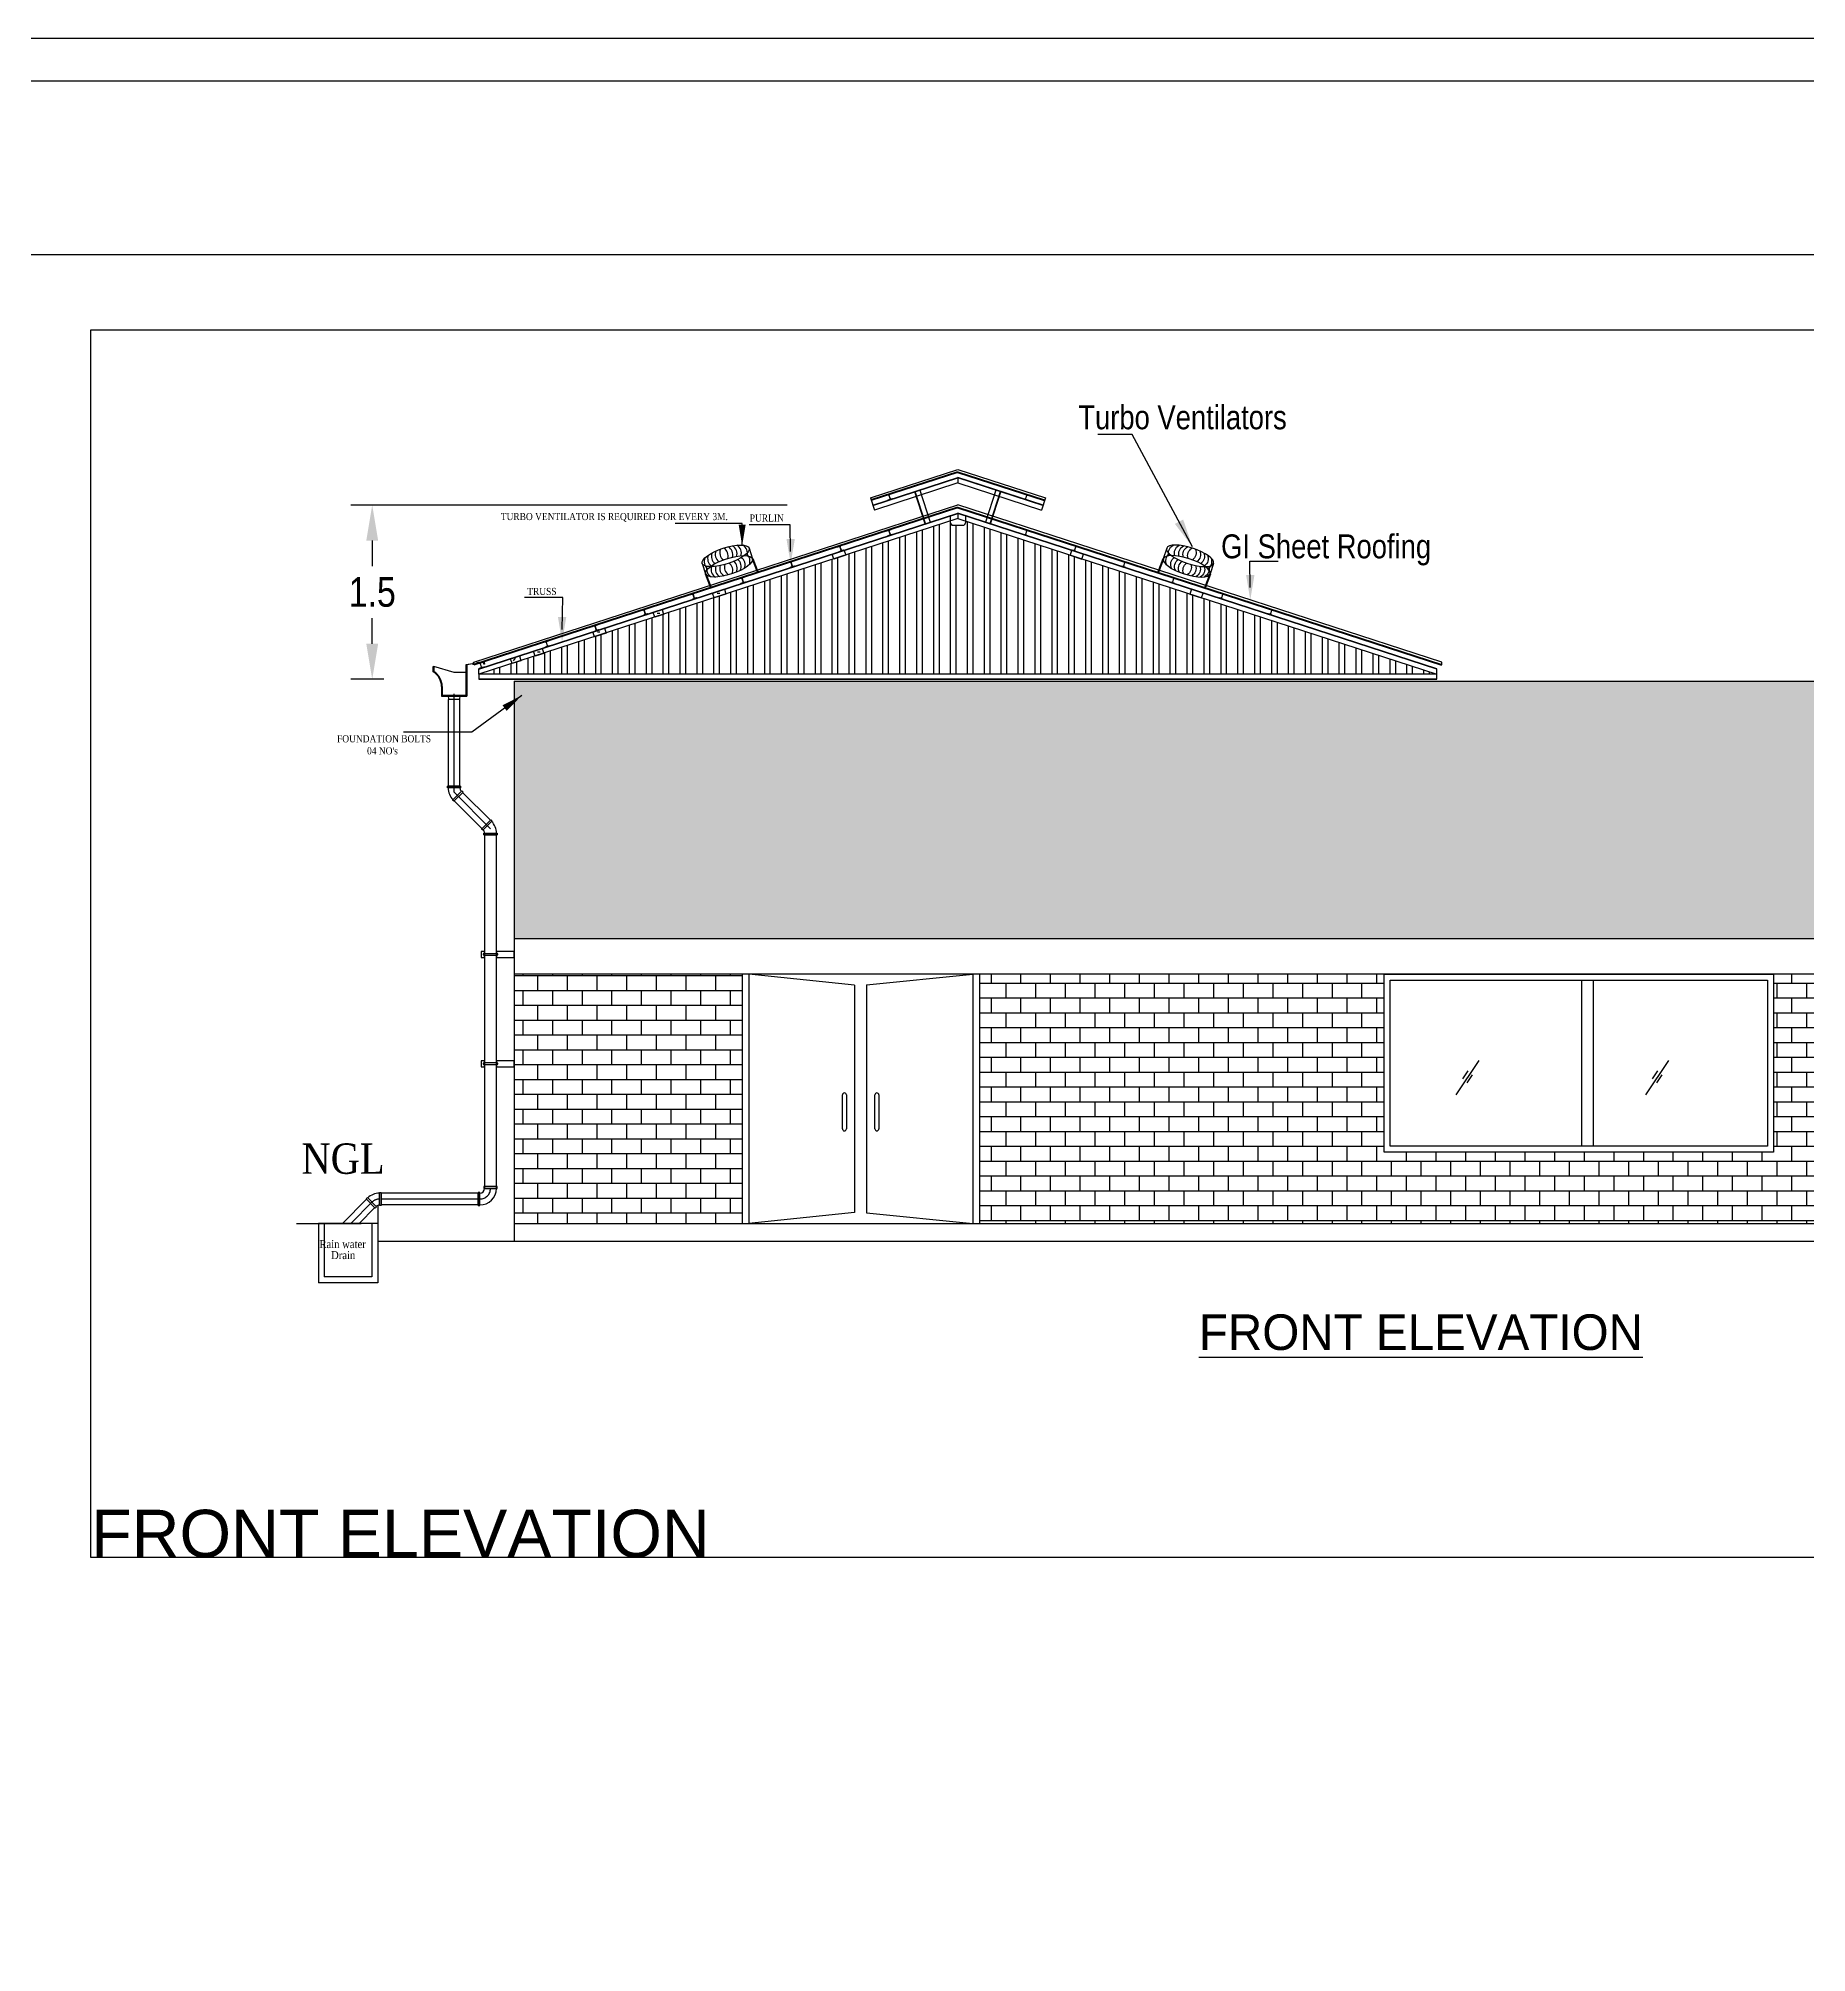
# Model space of a CAD drawing. Header units: metres. Extents: x 25391 to 25818, y 51852 to 52034.
# Drawn here: x 25689.45 to 25704.36, y 51955.68 to 51971.82 of the extents above; entities that cross this region are included whole.
import ezdxf

# ---------------------------------------------------------------- set-up
doc = ezdxf.new("R2010")
doc.units = ezdxf.units.M
doc.header["$MEASUREMENT"] = 0
doc.linetypes.add('1', pattern=[0])
doc.linetypes.add('CENTER2', pattern=[28.575, 19.05, -3.175, 3.175, -3.175])
doc.layers.get('0').update_dxf_attribs({"true_color": 0xffffff})
doc.layers.add('__BN_BuildingPlan', color=52, linetype='Continuous', true_color=0xbdbd00)
doc.layers.add('__BN_ElevationPlan', color=7, linetype='Continuous', true_color=0x4b0082)
for name, color, linetype in [('_Room', 72, 'Continuous'), ('CENTER', 1, 'CENTER2'), ('DIM', 4, 'Continuous'), ('legend', 7, 'Continuous'), ('pipe', 8, 'Continuous')]:
    doc.layers.add(name, color=color, linetype=linetype)
doc.layers.add('TEXT', color=7, linetype='1', lineweight=13)
doc.styles.add('arial', font='ARIALN.TTF')
doc.styles.add('BuildNowFont', font='arial.ttf')
doc.styles.add('K', font='calibri.ttf')
doc.styles.add('ROMANC', font='BKANT.TTF', dxfattribs={"width": 0.8})
doc.styles.get("Standard").update_dxf_attribs({"font": 'swissc.ttf'})
doc.styles.add('STYLE2', font='GARA.TTF', dxfattribs={"width": 1.1, "height": 7.5})
doc.dimstyles.new('asn', dxfattribs={"dimscale": 0.5, "dimtxt": 1, "dimasz": 1, "dimexe": 0.1, "dimexo": 0.1, "dimgap": 0.09, "dimtad": 0, "dimtoh": 1, "dimzin": 0, "dimdsep": 46, "dimtxsty": 'arial', "dimcen": 0.09, "dimadec": 0, "dimazin": 0, "dimtfac": 1, "dimtofl": 0, "dimtmove": 2, "dimatfit": 3, "dimfxl": 1, "dimfxlon": 1, "dimtolj": 1, "dimtzin": 0, "dimarcsym": 0})
doc.dimstyles.get("Standard").update_dxf_attribs({"dimtxt": 0.18, "dimasz": 0.18, "dimexe": 0.18, "dimexo": 0.0625, "dimgap": 0.09, "dimtad": 0, "dimtih": 1, "dimtoh": 1, "dimzin": 0, "dimdsep": 46, "dimtxsty": 'Standard', "dimcen": 0.09, "dimadec": 0, "dimazin": 0, "dimtfac": 1, "dimtofl": 0, "dimtmove": 0, "dimatfit": 3, "dimfxl": 1, "dimtolj": 1, "dimtzin": 0, "dimarcsym": 0})
doc.dimstyles.new('STANDARD$0', dxfattribs={"dimscale": 0, "dimtxt": 1, "dimasz": 2.5, "dimexe": 1, "dimexo": 1, "dimgap": 1, "dimtad": 1, "dimdec": 4, "dimzin": 0, "dimdsep": 46, "dimtxsty": 'K', "dimcen": 10, "dimclrd": 7, "dimclre": 7, "dimclrt": 256, "dimadec": 0, "dimazin": 0, "dimtfac": 1, "dimtdec": 4, "dimtofl": 0, "dimtmove": 2, "dimatfit": 3, "dimfxl": 1, "dimtolj": 2, "dimtzin": 0, "dimarcsym": 0})
pattern_1 = [(0, (384.36297, 5.72815), (0, 0.125), []), (90, (384.36297, 5.72815), (-0.25, 2e-17), [0.125, -0.125]), (90, (384.48797, 5.72815), (-0.25, 2e-17), [-0.125, 0.125])]

# ---------------------------------------------------------------- blocks, each defined once
blk = doc.blocks.new('A$C6EE64318')
at = {"layer": 'TEXT', "color": 142, "lineweight": -3, "ltscale": 0.1}
for points in [[(-9300, -2917), (0, 105), (0, 0), (-9300, -3022)], [(9300, -2917), (0, 105), (0, 0), (9300, -3022)]]:
    blk.add_lwpolyline(points, close=True, dxfattribs=at)
for points in [[(-9300, -2923), (0, 99)], [(9300, -2923), (0, 99)]]:
    blk.add_lwpolyline(points, dxfattribs=at)
blk = doc.blocks.new('A$C4118134A')
for points in [[(0, 0), (30, 95), (-17, 110), (-17, 109, 0.414214), (-15, 104), (15, 91, -0.354119), (21, 80), (1, 19, -0.414214), (-10, 13), (-42, 19, 0.354119), (-47, 16), (-48, 15)], [(0, 0), (30, 95), (78, 80), (78, 79, -0.414214), (72, 76), (41, 83, 0.354119), (29, 77), (10, 16, 0.414214), (16, 4), (45, -9, -0.354119), (48, -14), (48, -15)]]:
    blk.add_lwpolyline(points, format="xyb", close=True)
blk = doc.blocks.new('*D35')
at = {"color": 0, "lineweight": -2, "transparency": 16777216}
for p, q in [((23010.095, 53434.621), (23006.417, 53434.621)), ((23006.597, 53434.321), (23006.597, 53434.105)), ((23006.597, 53433.452), (23006.597, 53433.668)), ((23006.694, 53433.152), (23006.417, 53433.152))]:
    blk.add_line(p, q, dxfattribs=at)
at = {"color": 0, "transparency": 16777216}
for points in [[(23006.547, 53434.321), (23006.647, 53434.321), (23006.597, 53434.621)], [(23006.547, 53433.452), (23006.647, 53433.452), (23006.597, 53433.152)]]:
    blk.add_solid(points, dxfattribs=at)
at = {"layer": 'Defpoints', "color": 0, "transparency": 16777216}
for p in [(23006.597, 53434.621), (23010.157, 53434.621, -45.108), (23006.756, 53433.152, -45.108)]:
    blk.add_point(p, dxfattribs=at)
at = {"color": 0, "transparency": 16777216, "insert": (23006.597, 53433.887), "char_height": 0.25, "attachment_point": 5}
blk.add_mtext('\\A1;1.5', dxfattribs=at)
blk = doc.blocks.new('GRTS')
at = {"color": 240, "true_color": 0xed1f24}
for p, q in [((1877.961, 850.881), (1877.961, 850.482)), ((1879.743, 850.881), (1879.743, 850.482))]:
    blk.add_line(p, q, dxfattribs=at)
for centre, start, end in [((1878.352, 850.822), 136.20156, 216.26191), ((1878.505, 850.883), 138.05292, 216.26191), ((1878.659, 850.92), 138.65827, 216.26191), ((1878.815, 850.943), 139.00765, 216.26191), ((1878.988, 850.957), 139.28422, 216.26191), ((1878.633, 850.957), 323.73809, 41.1911), ((1878.806, 850.943), 323.73809, 43.79844), ((1878.962, 850.924), 323.73809, 43.79844), ((1879.118, 850.897), 323.73809, 43.79844), ((1879.326, 850.834), 323.73809, 43.79844), ((1878.352, 850.541), 143.73809, 223.79844), ((1878.505, 850.48), 143.73809, 221.94708), ((1878.659, 850.443), 143.73809, 221.34173), ((1878.815, 850.42), 143.73809, 220.99235), ((1878.988, 850.406), 143.73809, 220.71578), ((1878.633, 850.406), 318.8089, 36.26191), ((1878.806, 850.42), 316.20156, 36.26191), ((1878.962, 850.439), 316.20156, 36.26191), ((1879.118, 850.466), 316.20156, 36.26191), ((1879.326, 850.529), 316.20156, 36.26191)]:
    blk.add_arc(centre, 0.321, start, end, dxfattribs=at)
for centre in [(1878.852, 850.881), (1878.852, 850.482)]:
    blk.add_ellipse(centre, major_axis=(0.891, 0), ratio=0.322668, dxfattribs=at)
blk = doc.blocks.new('A$C59e66fb1')
h = blk.add_hatch()
h.set_pattern_fill('ANSI32', color=0, scale=0.38, angle=45)
h.set_pattern_definition([(90, (-17367.21049, -15562.79766), (-0.1425, 0), []), (90, (-17367.16299, -15562.75016), (-0.1425, 0), [])])
h.paths.add_polyline_path([(-1.668, 0.703), (-1.767, 0.735), (-2.677, 1.032), (-2.677, 1.031), (-2.776, 1.063), (-3.657, 1.351), (-3.657, 1.336), (-3.67, 1.317), (-3.722, 1.317), (-3.774, 1.317), (-3.787, 1.336), (-3.787, 1.352), (-4.669, 1.065), (-4.668, 1.063), (-4.767, 1.031), (-5.678, 0.736), (-5.678, 0.735), (-5.777, 0.703), (-6.203, 0.565), (-6.203, 0.564), (-6.277, 0.54), (-6.688, 0.407), (-6.688, 0.407), (-6.787, 0.374), (-7.213, 0.237), (-7.212, 0.236), (-7.287, 0.212), (-7.406, 0.174), (-7.406, 0.173), (-7.48, 0.149), (-7.76, 0.061), (0.316, 0.061), (0.036, 0.152), (0.036, 0.149), (-0.039, 0.173), (-0.657, 0.375), (-0.658, 0.374), (-0.757, 0.407), (-1.667, 0.703)])
at = {"color": 0}
for p, q in [((-4.46, 1.547), (-4.426, 1.444)), ((-5.136, 1.318), (-5.483, 1.318)), ((-5.132, 1.095), (-5.136, 1.318)), ((-1.257, 0.79), (-1.261, 1.014)), ((-1.261, 1.014), (-1.022, 1.014)), ((-7.052, 0.707), (-7.376, 0.707)), ((-7.059, 0.436), (-7.052, 0.707))]:
    blk.add_line(p, q, dxfattribs=at)
at = {"color": 0, "lineweight": 40}
for p, q in [((-5.454, 1.033), (-5.409, 0.915)), ((-1.99, 1.033), (-2.035, 0.915)), ((-5.849, 0.906), (-5.804, 0.788)), ((-1.595, 0.906), (-1.64, 0.788))]:
    blk.add_line(p, q, dxfattribs=at)
at = {"color": 0}
for points in [[(-4.46, 1.547), (-3.722, 1.787), (-2.984, 1.547), (-3.018, 1.444)], [(-7.803, 0.138), (-7.803, 0.161), (-3.722, 1.487)], [(0.359, 0.161), (-3.722, 1.487)], [(-5.752, 0.744), (-5.73, 0.744)], [(-6.257, 0.576), (-6.235, 0.576)], [(-6.761, 0.418), (-6.74, 0.418)], [(-7.47, 0.172), (-7.451, 0.195)], [(-7.266, 0.249), (-7.244, 0.249)], [(0.359, 0.138), (0.359, 0.161)]]:
    blk.add_lwpolyline(points, dxfattribs=at)
at = {"color": 0, "lineweight": 40}
for points in [[(-3.722, 1.764), (-4.453, 1.526)], [(-3.722, 1.764), (-2.991, 1.526)], [(-3.722, 1.464), (-7.803, 0.138)], [(-3.722, 1.464), (0.359, 0.138)]]:
    blk.add_lwpolyline(points, dxfattribs=at)
at = {"color": 0}
for points in [[(-5.167, 1.2), (-5.097, 1.2), (-5.132, 0.991)], [(-1.292, 0.895), (-1.222, 0.895), (-1.257, 0.686)], [(-7.094, 0.541), (-7.024, 0.541), (-7.059, 0.332)]]:
    blk.add_solid(points, dxfattribs=at)
at = {"layer": 'DIM', "color": 0}
for p, q in [((-7.78, 0.159), (-7.727, 0.168)), ((-7.727, 0.164), (-7.776, 0.155)), ((-7.718, 0.145), (-7.721, 0.16)), ((-7.714, 0.146), (-7.718, 0.145)), ((-7.716, 0.161), (-7.714, 0.146))]:
    blk.add_line(p, q, dxfattribs=at)
for radius in [0.0095, 0.005]:
    blk.add_arc((-7.726, 0.159), radius, 10, 100, dxfattribs=at)
at = {"layer": 'TEXT', "color": 0, "lineweight": -3, "ltscale": 0.1}
for points in [[(-4.44, 1.485), (-3.722, 1.718)], [(-4.439, 1.483), (-3.722, 1.716)], [(-3.722, 1.673), (-4.426, 1.444)], [(-3.004, 1.485), (-3.722, 1.718), (-3.722, 1.673), (-3.018, 1.444)], [(-3.005, 1.483), (-3.722, 1.716)], [(-3.997, 1.329), (-4.084, 1.598)], [(-3.994, 1.33), (-4.082, 1.599)], [(-4.043, 1.612), (-3.955, 1.343)], [(-3.401, 1.612), (-3.489, 1.343)], [(-3.45, 1.33), (-3.363, 1.599)], [(-3.448, 1.329), (-3.36, 1.598)], [(-3.787, 1.395), (-3.787, 1.336), (-3.774, 1.317), (-3.67, 1.317)], [(-3.657, 1.395), (-3.657, 1.336), (-3.67, 1.317)], [(0.316, 0.017), (0.316, 0.061), (-7.76, 0.061), (-7.76, 0.017), (0.316, 0.017)], [(-7.76, 0.02), (0.316, 0.02)]]:
    blk.add_lwpolyline(points, dxfattribs=at)
for points in [[(-4.781, 1.072), (-4.681, 1.104), (-4.668, 1.063), (-4.767, 1.031)], [(-2.664, 1.072), (-2.763, 1.104), (-2.776, 1.063), (-2.677, 1.031)], [(-5.79, 0.744), (-5.691, 0.776), (-5.678, 0.735), (-5.777, 0.703)], [(-1.654, 0.744), (-1.753, 0.776), (-1.767, 0.735), (-1.668, 0.703)], [(-6.291, 0.581), (-6.216, 0.605), (-6.203, 0.564), (-6.277, 0.54)], [(-6.8, 0.416), (-6.701, 0.448), (-6.688, 0.407), (-6.787, 0.374)], [(-7.493, 0.19), (-7.419, 0.215), (-7.406, 0.173), (-7.48, 0.149)], [(-7.3, 0.253), (-7.226, 0.277), (-7.212, 0.236), (-7.287, 0.212)]]:
    blk.add_lwpolyline(points, close=True, dxfattribs=at)
at = {"color": 0, "yscale": 0.2332729217050742, "zscale": 0.2332729217050742}
for p, xscale, rotation in [((-361.703, -322.576), 0.2332729217050742, 17.90715649156085), ((354.259, -322.576), -0.2332729217050742, 342.0928435084391)]:
    blk.add_blockref('GRTS', p, dxfattribs=dict(at, xscale=xscale, rotation=rotation))
at = {"layer": 'TEXT', "color": 0, "lineweight": -3, "ltscale": 0.1}
for p, xscale, yscale, zscale, rotation in [((-4.291, 1.533), -0.0004341836610984669, 0.0004341836610984669, 0.0004341836610984669, 0.2553283756931091), ((-3.153, 1.533), 0.0004341836610984669, 0.0004341836610984669, 0.0004341836610984669, 359.7446716243069), ((-4.704, 1.099), -0.0004341836610984669, 0.0004341836610984672, 0.0004341836610984672, 0.2553283756931091), ((-4.291, 1.233), -0.0004341836610984669, 0.0004341836610984672, 0.0004341836610984672, 0.2553283756931091), ((-3.153, 1.233), 0.0004341836610984669, 0.0004341836610984669, 0.0004341836610984669, 359.7446716243069), ((-2.74, 1.099), 0.0004341836610984669, 0.0004341836610984669, 0.0004341836610984669, 359.7446716243069), ((-5.117, 0.965), -0.0004341836610984669, 0.0004341836610984672, 0.0004341836610984672, 0.2553283756931091), ((-2.327, 0.965), 0.0004341836610984669, 0.0004341836610984669, 0.0004341836610984669, 359.7446716243069), ((-5.53, 0.831), -0.0004341836610984669, 0.0004341836610984672, 0.0004341836610984672, 0.2553283756931091), ((-1.914, 0.831), 0.0004341836610984669, 0.0004341836610984669, 0.0004341836610984669, 359.7446716243069), ((-5.943, 0.697), -0.0004341836610984669, 0.0004341836610984672, 0.0004341836610984672, 0.2553283756931091), ((-1.501, 0.697), 0.0004341836610984669, 0.0004341836610984669, 0.0004341836610984669, 359.7446716243069), ((-6.356, 0.563), -0.0004341836610984669, 0.0004341836610984672, 0.0004341836610984672, 0.2553283756931091), ((-1.088, 0.563), 0.0004341836610984669, 0.0004341836610984669, 0.0004341836610984669, 359.7446716243069), ((-7.182, 0.294), -0.0004341836610984669, 0.0004341836610984672, 0.0004341836610984672, 0.2553283756931091), ((-6.769, 0.428), -0.0004341836610984669, 0.0004341836610984672, 0.0004341836610984672, 0.2553283756931091), ((-7.737, 0.114), -0.0004341836610984669, 0.0004341836610984672, 0.0004341836610984672, 0.2553283756931091)]:
    blk.add_blockref('A$C4118134A', p, dxfattribs=dict(at, xscale=xscale, yscale=yscale, zscale=zscale, rotation=rotation))
at = {"layer": 'TEXT', "color": 0, "lineweight": -3, "ltscale": 0.1, "xscale": -0.0004341836610984672, "yscale": 0.0004341836610984672, "zscale": 0.0004341836610984672}
blk.add_blockref('A$C6EE64318', (-3.722, 1.373), dxfattribs=at)
at = {"color": 0, "style": 'arial'}
for s, p in [('Turbo Ventilators', (-2.707, 2.125)), ('GI Sheet Roofing ', (-1.503, 1.037))]:
    blk.add_text(s, height=0.2015, dxfattribs=at).set_placement(p)
at = {"layer": 'legend', "color": 0, "lineweight": 0, "style": 'STYLE2'}
for s, height, p in [('TURBO VENTILATOR IS REQUIRED FOR EVERY 3M.', 0.05983, (-7.576, 1.359)), ('PURLIN ', 0.0598, (-5.477, 1.347)), ('TRUSS ', 0.0598, (-7.353, 0.728))]:
    blk.add_text(s, height=height, dxfattribs=at).set_placement(p)
at = {"color": 0}
dim = blk.add_linear_dim(base=(-8.66, 1.487), p1=(-8.501, 0.017, -45.108), p2=(-5.1, 1.487, -45.108), angle=90, dimstyle='STANDARD$0', override={"dimscale": 1, "dimtxt": 0.25, "dimasz": 0.3, "dimexe": 0.18, "dimexo": 0.0625, "dimgap": 0.09, "dimtad": 0, "dimtih": 1, "dimdec": 1, "dimtxsty": 'Standard', "dimcen": 0.09, "dimclrd": 0, "dimclre": 0, "dimclrt": 0, "dimtdec": 3, "dimtolj": 1}, dxfattribs=at)
dim.commit()
dim.dimension.update_dxf_attribs({"geometry": '*D35', "text_midpoint": (-8.66, 0.752), "insert": (-23015.257, -53433.135)})
for points, dimstyle, override in [([(-1.744, 1.134), (-2.253, 2.081), (-2.542, 2.081)], 'asn', {"dimscale": 0.4, "dimasz": 0.6, "dimexe": 0.01, "dimexo": 0.01, "dimgap": 0.05, "dimdec": 2}), ([(-5.541, 1.142), (-5.541, 1.33), (-6.106, 1.33)], 'Standard', {"dimgap": 0.09, "dimtad": 0})]:
    blk.add_leader(points, dimstyle=dimstyle, override=override, dxfattribs=at)

msp = doc.modelspace()

# ---------------------------------------------------------------- hatches: boundary and pattern name
h = msp.add_hatch()
h.set_pattern_fill('BRICK', color=8, scale=0.5)
h.set_pattern_definition(pattern_1)
h.paths.add_polyline_path([(25701.16828, 51966.39763), (25693.46528, 51966.39763), (25693.46528, 51964.22821), (25701.16828, 51964.22821)])
h.paths.add_polyline_path([(25714.44528, 51966.39763), (25701.16828, 51966.39763), (25701.16828, 51964.22821), (25714.44528, 51964.22821)])
h = msp.add_hatch()
h.set_pattern_fill('BRICK', color=8, scale=0.5)
h.set_pattern_definition([(0, (2719.78952, -1466.08329), (0, 0.125), []), (90, (2719.78952, -1466.0833), (-0.25, 2e-17), [0.125, -0.125]), (90, (2719.91452, -1466.0833), (-0.25, 2e-17), [-0.125, 0.125])])
h.paths.add_polyline_path([(25695.38839, 51963.92821), (25693.46528, 51963.92821), (25693.46528, 51961.82821), (25695.38839, 51961.82821)])
h = msp.add_hatch()
h.set_pattern_fill('BRICK', color=8, scale=0.5)
h.set_pattern_definition(pattern_1)
h.paths.add_polyline_path([(25714.44528, 51961.82821), (25714.44528, 51963.92821), (25704.08232, 51963.92821), (25704.08232, 51962.42821), (25700.80063, 51962.42821), (25700.80063, 51963.92821), (25697.38787, 51963.92821), (25697.38787, 51961.82821)])

# ---------------------------------------------------------------- linework, layer by layer
at = {"color": 11, "true_color": 0xf27172}
msp.add_line((25675.02707, 51969.99681), (25817.11086, 51969.99681), dxfattribs=at)
at = {"color": 0}
for p, q in [((25692.95866, 51966.47313), (25692.78823, 51966.52273)), ((25693.05866, 51966.47313), (25692.95866, 51966.47313)), ((25692.85866, 51966.35412), (25692.85866, 51966.27904)), ((25693.05866, 51966.27904), (25692.85866, 51966.27904)), ((25692.90828, 51966.27904), (25692.91176, 51966.2442)), ((25693.00768, 51966.27904), (25693.00419, 51966.2442)), ((25695.38839, 51963.92821), (25695.38839, 51961.82821)), ((25695.44292, 51963.92821), (25695.44292, 51961.82821)), ((25696.3354, 51963.837), (25695.44292, 51963.92821)), ((25696.3354, 51963.837), (25696.3354, 51961.91943)), ((25696.4354, 51963.83928), (25697.33334, 51963.92821)), ((25696.4354, 51963.83928), (25696.4354, 51961.91715)), ((25697.33334, 51963.92821), (25697.33334, 51961.82821)), ((25697.38787, 51963.92821), (25697.38787, 51961.82821)), ((25696.3354, 51961.91943), (25695.44292, 51961.82821)), ((25696.4354, 51961.91715), (25697.33334, 51961.82821))]:
    msp.add_line(p, q, dxfattribs=at)
at = {"ltscale": 2}
for p, q in [((25693.46528, 51966.39763), (25693.46528, 51961.67821)), ((25693.46528, 51966.39763), (25714.44528, 51966.39763)), ((25714.44528, 51964.22821), (25693.46528, 51964.22821)), ((25714.44528, 51963.92821), (25693.46528, 51963.92821)), ((25700.85063, 51962.47821), (25700.85063, 51963.87821)), ((25700.85063, 51963.87821), (25704.03232, 51963.87821)), ((25702.46355, 51963.87821), (25702.46355, 51962.47821)), ((25702.56355, 51963.87821), (25702.56355, 51962.47821)), ((25704.03232, 51963.87821), (25704.03232, 51962.47821)), ((25701.59867, 51963.20167), (25701.40515, 51962.91276)), ((25703.19766, 51963.20167), (25703.00414, 51962.91276)), ((25701.50662, 51963.11436), (25701.46055, 51963.04592)), ((25701.54319, 51963.0816), (25701.49712, 51963.01316)), ((25703.10562, 51963.11436), (25703.05955, 51963.04592)), ((25703.14219, 51963.0816), (25703.09612, 51963.01316)), ((25704.03232, 51962.47821), (25700.85063, 51962.47821)), ((25693.46528, 51961.82821), (25714.44528, 51961.82821)), ((25692.31408, 51961.67821), (25715.50226, 51961.67821))]:
    msp.add_line(p, q, dxfattribs=at)
at = {"color": 0}
for points in [[(25692.78823, 51966.52273), (25692.78823, 51966.48163)], [(25692.85275, 51966.35404), (25692.85275, 51966.27313), (25693.06456, 51966.27313)], [(25696.2329, 51962.62483), (25696.2329, 51962.91085)], [(25696.26592, 51962.91085), (25696.26592, 51962.62483)], [(25696.50671, 51962.62483), (25696.50671, 51962.91085)], [(25696.53974, 51962.91085), (25696.53974, 51962.62483)]]:
    msp.add_lwpolyline(points, dxfattribs=at)
at = {"ltscale": 2}
msp.add_lwpolyline([(25700.80063, 51963.92821), (25704.08232, 51963.92821), (25704.08232, 51962.42821), (25700.80063, 51962.42821)], close=True, dxfattribs=at)
at = {"color": 0}
for centre, radius, start, end in [((25692.69843, 51966.34883), 0.16031, 1.889743, 55.9329), ((25696.24941, 51962.91085), 0.01651, 0, 180), ((25696.52323, 51962.91085), 0.01651, 0, 180), ((25696.24941, 51962.62483), 0.01651, 180, 0), ((25696.52323, 51962.62483), 0.01651, 180, 0)]:
    msp.add_arc(centre, radius, start, end, dxfattribs=at)
at = {"layer": '__BN_BuildingPlan'}
for p, q in [((25673.19895, 51971.81852), (25817.46944, 51971.81852)), ((25673.58232, 51971.46068), (25817.11086, 51971.46068))]:
    msp.add_line(p, q, dxfattribs=at)
at = {"layer": '__BN_BuildingPlan', "ltscale": 2}
msp.add_lwpolyline([(25673.19895, 51971.81852), (25817.46944, 51971.81852), (25817.46944, 51857.83547), (25673.19895, 51857.83547)], close=True, dxfattribs=at)
at = {"layer": '__BN_ElevationPlan', "ltscale": 2}
msp.add_lwpolyline([(25689.89554, 51969.36207), (25716.91298, 51969.36207), (25716.91298, 51959.01078), (25689.89554, 51959.01078)], close=True, dxfattribs=at)
at = {"layer": 'CENTER', "color": 0, "ltscale": 750}
for p, q in [((25692.95798, 51965.46253, 0.19882), (25692.95798, 51966.29193, 0.63918)), ((25693.26528, 51965.15522), (25692.95812, 51965.46239)), ((25692.27059, 51962.01132, -0.73437), (25692.08748, 51961.82821, -0.60906)), ((25693.16092, 51962.03321), (25692.34406, 51962.03321)), ((25691.63087, 51961.82821), (25692.17543, 51961.82821, 0.31959))]:
    msp.add_line(p, q, dxfattribs=at)
for centre, start, end in [((25693.17562, 51962.12301, 0.31959), 270, 0), ((25692.32935, 51961.94342), 90, 135)]:
    msp.add_arc(centre, 0.0898, start, end, dxfattribs=at)
at = {"layer": 'DIM', "color": 0}
for p, q in [((25692.78232, 51966.47845), (25692.78232, 51966.52313)), ((25692.78232, 51966.52313), (25692.78682, 51966.52313)), ((25692.78682, 51966.52313), (25692.78682, 51966.48088)), ((25693.06006, 51966.53926), (25693.11302, 51966.54859)), ((25693.06006, 51966.27763), (25693.06006, 51966.53926)), ((25693.1138, 51966.54416), (25693.06456, 51966.53548)), ((25693.06456, 51966.53548), (25693.06456, 51966.27313)), ((25692.85725, 51966.35412), (25692.85725, 51966.27763)), ((25692.85725, 51966.27763), (25693.06006, 51966.27763))]:
    msp.add_line(p, q, dxfattribs=at)
for centre, radius, start, end in [((25692.69848, 51966.34886), 0.15436, 1.898351, 57.098393), ((25692.69848, 51966.34886), 0.15886, 1.898351, 56.210857), ((25693.11467, 51966.53924), 0.0095, 10, 100), ((25693.11467, 51966.53924), 0.005, 10, 100)]:
    msp.add_arc(centre, radius, start, end, dxfattribs=at)
at = {"layer": 'pipe', "color": 0}
for p, q in [((25693.01298, 51965.51415, 0.17577), (25692.90298, 51965.51415, -0.17577)), ((25693.01298, 51965.49944, 0.52732), (25692.90298, 51965.49944, 0.52732)), ((25693.03357, 51965.46444, 0.84691), (25692.95542, 51965.38633, 0.84691)), ((25693.18969, 51965.1527, 0.67114), (25693.26784, 51965.23081, 0.67114)), ((25693.21028, 51965.1177, 0.35155), (25693.32028, 51965.1177, 0.35155)), ((25693.21028, 51965.10299), (25693.32028, 51965.10299, -0.35155)), ((25693.32155, 51964.10134), (25693.20901, 51964.10134)), ((25693.20901, 51964.0888), (25693.32155, 51964.0888)), ((25693.32155, 51963.18032), (25693.20901, 51963.18032)), ((25693.20901, 51963.16778), (25693.32155, 51963.16778)), ((25692.32935, 51961.97821, 0.03196), (25692.32935, 51962.08821, 0.03196)), ((25692.34406, 51961.97821, -0.31959), (25692.34406, 51962.08821, -0.67114)), ((25693.16091, 51962.08321), (25692.34406, 51962.08321)), ((25693.16094, 51961.97821, -0.03196), (25693.1609, 51962.08821, 0.31959)), ((25693.1609, 51962.08821, 0.67114), (25693.16094, 51961.97821, 0.31959)), ((25693.21041, 51962.13772), (25693.32041, 51962.13772, -0.35155)), ((25693.21041, 51962.12301, 0.35155), (25693.32041, 51962.12301, 0.35155)), ((25692.29434, 51961.95762, 0.35155), (25692.21623, 51962.03577, 0.35155)), ((25692.31408, 51961.97821), (25692.31408, 51961.32821)), ((25693.16094, 51961.98321, 0.31959), (25692.34406, 51961.98321)), ((25691.81408, 51961.82821), (25691.81408, 51961.32821)), ((25692.31408, 51961.82821), (25691.81408, 51961.82821)), ((25691.86408, 51961.82821), (25691.86408, 51961.37821)), ((25692.26408, 51961.82821), (25692.26408, 51961.37821)), ((25692.31408, 51961.32821), (25691.81408, 51961.32821)), ((25692.26408, 51961.37821), (25691.86408, 51961.37821))]:
    msp.add_line(p, q, dxfattribs=at)
for points in [[(25693.00798, 51965.51415), (25693.00798, 51966.2442), (25692.90798, 51966.2442), (25692.90798, 51965.51415)], [(25693.21528, 51964.10134), (25693.21528, 51964.12007), (25693.18528, 51964.12007), (25693.18528, 51964.07007), (25693.21528, 51964.07007), (25693.21528, 51964.0888)], [(25693.31528, 51964.0888), (25693.31528, 51964.07007), (25693.46528, 51964.07007), (25693.46528, 51964.12007), (25693.31528, 51964.12007), (25693.31528, 51964.10134)], [(25693.21528, 51963.18032), (25693.21528, 51963.19905), (25693.18528, 51963.19905), (25693.18528, 51963.14905), (25693.21528, 51963.14905), (25693.21528, 51963.16778)], [(25693.31528, 51963.16778), (25693.31528, 51963.14905), (25693.46528, 51963.14905), (25693.46528, 51963.19905), (25693.31528, 51963.19905), (25693.31528, 51963.18032)]]:
    msp.add_lwpolyline(points, dxfattribs=at)
for points, elevation in [([(25693.01298, 51965.51415), (25693.01298, 51965.49944), (25692.90298, 51965.49944), (25692.90298, 51965.51415)], 0.17577), ([(25693.02317, 51965.47484), (25693.03357, 51965.46444), (25692.95542, 51965.38633), (25692.94539, 51965.39706)], 0.49536), ([(25693.20009, 51965.1423), (25693.18969, 51965.1527), (25693.26784, 51965.23081), (25693.27787, 51965.22008)], 0.31959), ([(25692.34406, 51961.97821), (25692.32935, 51961.97821), (25692.32935, 51962.08821), (25692.34406, 51962.08821)], -0.31959), ([(25693.17562, 51962.08821), (25693.1609, 51962.08821), (25693.16094, 51961.97821), (25693.17562, 51961.97821)], 0.31959)]:
    msp.add_lwpolyline(points, close=True, dxfattribs=dict(at, elevation=elevation))
for points, elevation in [([(25693.26398, 51965.22695), (25693.03003, 51965.4609)], 0.84691), ([(25692.9593, 51965.39021), (25693.19325, 51965.15626)], 0.84691), ([(25693.21528, 51965.10231), (25693.21528, 51962.11983)], 0.31959), ([(25693.31528, 51962.11704), (25693.31528, 51965.10231)], 0.31959), ([(25692.01644, 51961.82821), (25692.22011, 51962.03189)], -0.02304), ([(25692.2908, 51961.96116), (25692.15786, 51961.82821)], -0.02304)]:
    msp.add_lwpolyline(points, dxfattribs=dict(at, elevation=elevation))
for points in [[(25693.21028, 51965.10299), (25693.21028, 51965.1177), (25693.32028, 51965.1177), (25693.32028, 51965.10299)], [(25693.21041, 51962.13772), (25693.21041, 51962.12301), (25693.32041, 51962.12301), (25693.32041, 51962.13772)], [(25692.30474, 51961.96802), (25692.29434, 51961.95762), (25692.21623, 51962.03577), (25692.22696, 51962.0458)]]:
    msp.add_lwpolyline(points, close=True, dxfattribs=at)
for centre, radius, start, end in [((25693.04777, 51965.49944, 0.49536), 0.1398, 180, 225), ((25693.04777, 51965.49944, 0.49536), 0.0398, 180, 225), ((25693.17549, 51965.1177, 0.31959), 0.0398, 0, 45), ((25693.17549, 51965.1177, 0.31959), 0.1398, 0, 45), ((25693.20901, 51964.09507), 0.00627, 90, 270), ((25693.32155, 51964.09507), 0.00627, 270, 90), ((25693.20901, 51963.17405), 0.00627, 90, 270), ((25693.32155, 51963.17405), 0.00627, 270, 90), ((25692.32935, 51961.94342), 0.1398, 90, 135), ((25693.17562, 51962.12301, 0.31959), 0.0398, 270, 0), ((25693.17562, 51962.12301, 0.31959), 0.1398, 270, 0), ((25692.32935, 51961.94342), 0.0398, 90, 135)]:
    msp.add_arc(centre, radius, start, end, dxfattribs=at)

# ---------------------------------------------------------------- block references
at = {"ltscale": 2}
msp.add_blockref('A$C59e66fb1', (25700.92812, 51966.39763), dxfattribs=at)

# ---------------------------------------------------------------- texts
at = {"layer": '__BN_ElevationPlan', "color": 196, "true_color": 0x4b0082, "insert": (25689.89854, 51959.21078), "char_height": 0.4, "width": 21.6139528, "attachment_point": 4, "style": 'BuildNowFont'}
msp.add_mtext('FRONT ELEVATION', dxfattribs=at)
at = {"layer": '_Room', "color": 0, "style": 'ROMANC'}
msp.add_text('%%UFRONT ELEVATION', height=0.3, rotation=360, dxfattribs=at).set_placement((25699.23753, 51960.76097))
at = {"layer": 'legend', "color": 0, "lineweight": 0, "style": 'STYLE2'}
for s, height, p in [('FOUNDATION BOLTS', 0.0598275, (25691.97153, 51965.88371)), ("04 NO's", 0.059828, (25692.22459, 51965.78176)), ('NGL', 0.256501, (25691.67223, 51962.24584)), ('Rain water', 0.067443, (25691.82311, 51961.61994)), ('Drain', 0.067443, (25691.92098, 51961.52683))]:
    msp.add_text(s, height=height, dxfattribs=at).set_placement(p)

# ---------------------------------------------------------------- leaders
at = {"color": 0}
msp.add_leader([(25693.52929, 51966.27864), (25693.10744, 51965.96931), (25692.53101, 51965.96931)], dimstyle='Standard', override={"dimgap": 0.09, "dimtad": 0}, dxfattribs=at)

doc.saveas('drawing.dxf')
